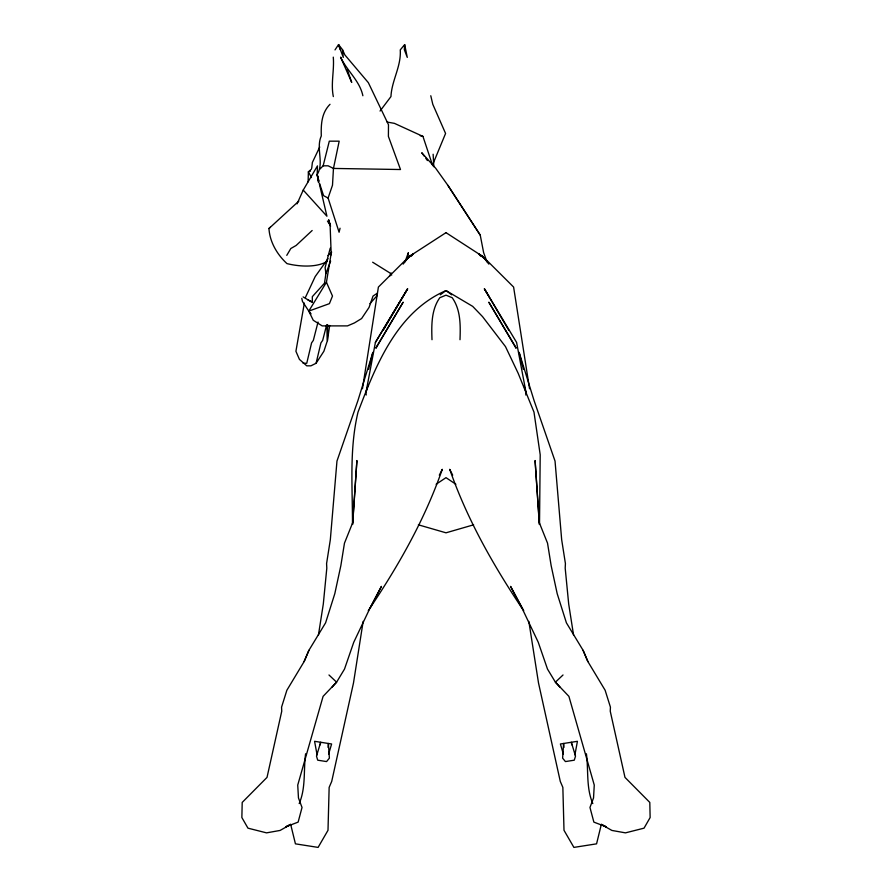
<?xml version="1.0" encoding="UTF-8"?>
<svg xmlns="http://www.w3.org/2000/svg" width="892" height="892" viewBox="0 0 892 892"><rect width="100%" height="100%" fill="white"/><g stroke="black" fill="none" stroke-linecap="round" stroke-linejoin="round"><path stroke-width="1.34" d="M539.515 524.295L540.206 454.797L533.985 412.115L518.152 373.246L505.496 346.62L482.55 316.627L472.693 306.369L446.19 290.669L451.698 294.817M327.654 324.699L327.42 340.566L323.885 351.27L316.091 363.267L310.918 365.832L306.748 365.832L299.411 359.365L295.921 351.27L304.35 303.09M298.798 201.146L268.96 228.53C269.73 241.91 277.133 254.555 286.956 263.597C298.575 266.518 316.114 267.923 327.096 261.456M317.452 175.969L318.645 182.715L317.184 174.553C324.409 162.734 315.657 148.462 321.287 135.963C320.964 124.512 321.432 112.961 330.007 104.297M318.756 181.277L317.184 174.553L317.452 165.89L303.224 190.085L297.069 203.867M377.483 293.122L373.034 296.055L369.032 307.461L361.606 318.544L354.425 322.937L347.49 325.892L322.19 325.892L313.259 320.273L308.777 311.107L326.439 282.251L331.378 252.168M352.675 524.295L356.912 460.528L352.675 522.723L344.468 543.161L340.856 565.606L334.812 593.648L325.591 622.839L308.911 650.313L304.127 661.574L286.867 690.263L281.571 707.144L281.749 711.214L267.02 777.389L242.2 802.432L241.866 817.54L247.965 828.166L266.541 832.86L280.088 830.441L290.58 824.509M404.678 44.6L404.332 49.673L407.276 57.4L404.678 44.6L400.252 49.896C401.367 66.354 391.7 80.414 390.952 96.581L380.048 111.043M305.599 753.762C303.403 770.398 306.001 787.803 299.188 803.592M525.801 395.022L526.024 392.491L516.591 342.405L484.401 288.852L508.83 330.386M328.022 747.384L328.401 743.471L329.382 758.144L326.572 761.578L317.708 760.185L316.493 756.126L320.674 742.256L320.228 744.82M311.709 168.32L312.378 162.467L319.715 147.013M407.878 256.773L408.358 252.692L405.035 261.735M330.241 248.132L325.112 267.589L325.903 273.599L324.498 283.199L312.323 296.657L312.323 301.987M329.683 325.457L327.42 340.566L326.94 325.669M318.433 635.082L323.305 604.04L326.807 568.171L326.583 563.577L330.33 539.693L336.964 461.075L357.915 400.608L372.889 352.318L368.552 369.433M362.453 388.734L378.398 287.057L404.689 260.877L413.174 253.964L411.368 256.071M363.167 621.367L353.488 682.982L331.712 781.425L329.148 787.391L328 830.296L318.098 847.4L295.43 843.843L290.68 824.431M574.916 754.855L577.425 741.308L560.388 743.984L563.365 754.086M366.199 395.022L365.976 392.491L375.409 342.405L407.599 288.852L383.17 330.386M316.091 363.267L320.93 342.885L322.681 340.387L326.706 324.666M340.064 228.229L339.094 232.243L328.089 198.024L332.493 185.224L333.463 168.432L339.183 141.17L329.304 141.17L323.149 165.812L319.871 169.134M601.319 824.431L596.57 843.843L573.902 847.4L564 830.296L562.852 787.391L560.288 781.425L538.512 682.982L528.833 621.367M318.031 322.045L313.337 340.387L311.587 342.885L306.748 363.267L303.124 363.267M365.976 392.491L367.805 385.89M328.635 754.086L331.612 743.984L314.575 741.308L317.084 754.855M325.903 273.599L330.631 261.122M433.178 163.437L445.576 133.465L432.787 104.297L430.78 95.745M304.127 661.574L308.911 650.313M305.309 297.694L315.199 276.553L328.044 258.68M389.525 276.409L391.153 272.952M439.299 475.18L442.276 469.315C424.648 519.98 398.155 566.342 368.285 610.63M369.868 608.444L381.453 586.367L369.823 608.5L353.745 642.273L344.513 669.067L336.596 682.179L332.047 687.13M308.119 181.868L308.376 171.833L311.375 169.201M286.778 255.357L290.814 248.511L296.144 245.456L312.155 230.504M407.599 288.852L375.409 342.405M335.013 49.896L338.536 44.6L342.495 49.673L344.858 54.925L368.351 82.677L388.488 124.735L388.399 136.398L400.497 169.525L333.463 168.432L328.133 165.812L323.149 165.812M403.151 264.099L409.127 256.55L445.888 232.734M369.957 303.648L377.327 295.363M328 255.614L331.679 252.124M563.019 674.988L555.404 682.179L559.953 687.13M268.96 228.53L270.287 227.282M440.302 294.817L445.81 290.669C396.828 312.077 375.766 365.486 358.015 412.115C349.196 449.066 352.541 486.764 352.485 524.295M436.121 484.256L446 477.655L455.879 484.256M409.127 256.55L413.174 253.964M290.48 824.375L285.674 826.851L298.129 822.123L302.031 807.472L298.463 797.961L297.738 785.072L323.094 696.362L336.596 682.179L328.981 674.988M301.775 298.363L302.466 301.418L308.777 311.107L329.416 303.648L332.493 296.055L326.439 282.251M310.461 171.108L308.376 171.833L311.475 177.575M473.63 524.819L446 532.814L418.37 524.819M328.089 198.024L323.573 195.683L319.57 183.462M311.431 301.987L308.03 299.902L312.49 301.987M387.139 122.059L394.431 123.364L422.942 136.398L432.709 165.7M420.243 135.729L422.942 136.398M601.52 824.375L606.326 826.851L593.871 822.123L589.969 807.472L593.537 797.961L594.262 785.072L568.906 696.362L555.404 682.179L547.487 669.067L538.255 642.273L522.177 608.5L510.547 586.367L523.716 610.63M601.42 824.509L611.912 830.441L625.459 832.86L644.035 828.166L650.134 817.54L649.8 802.432L624.98 777.389L610.251 711.214L610.429 707.144L605.133 690.263L587.873 661.574L583.089 650.313L566.409 622.839L557.188 593.648L551.144 565.606L547.532 543.161L539.326 522.723L535.088 460.528L539.326 524.295M303.124 296.902L308.387 300.069M372.644 262.215L389.927 272.974L391.711 275.082M480.632 256.071L478.826 253.964L482.873 256.55L488.849 264.099M446.112 232.734L482.873 256.55M478.826 253.964L487.311 260.877L513.602 287.057L529.547 388.734M303.224 190.085L326.929 216.221L319.381 183.964M308.777 311.107L311.052 313.85M424.191 156.089L421.749 152.733L435.608 168.153L447.862 185.302L480.242 235.12L483.642 252.692L486.965 261.735M425.818 158.33L427.458 160.571M327.431 221.06L330.174 225.185L328.657 219.766L330.129 225.62L331.222 254.856M480.242 235.12L447.862 185.302M484.401 288.852L489.139 296.791M522.132 608.444C492.975 564.747 467.062 519.133 449.724 469.315L452.701 475.18M583.089 650.313L587.873 661.574M592.812 803.592C585.999 787.803 588.597 770.398 586.401 753.762M362.877 95.745C359.677 80.614 346.921 70.858 340.577 57.133L351.716 82.41L347.166 69.375M340.354 49.818L338.536 44.6L343.286 57.4L342.495 49.673M330.564 226.233L329.393 222.699L330.174 225.185M524.195 385.89L526.024 392.491M317.184 174.553L318.89 180.909M523.448 369.433L519.111 352.318L534.085 400.608L555.036 461.075L561.67 539.693L565.417 563.577L565.193 568.171L568.695 604.04L573.567 635.082M571.772 744.82L571.326 742.256L575.507 756.126L574.292 760.185L565.428 761.578L562.618 758.144L563.599 743.471L563.978 747.384M433.133 154.227L433.824 166.737M460.004 339.707C460.506 325.502 460.818 309.87 452.199 297.716L446 295.163L439.801 297.716C431.182 309.87 431.494 325.502 431.996 339.707M333.329 96.581C330.664 83.469 334.433 70.345 333.273 57.133M377.45 345.271L375.9 348.237L403.162 302.187L377.45 345.271M514.55 345.271L488.838 302.187L516.1 348.237L514.55 345.271"/></g></svg>
